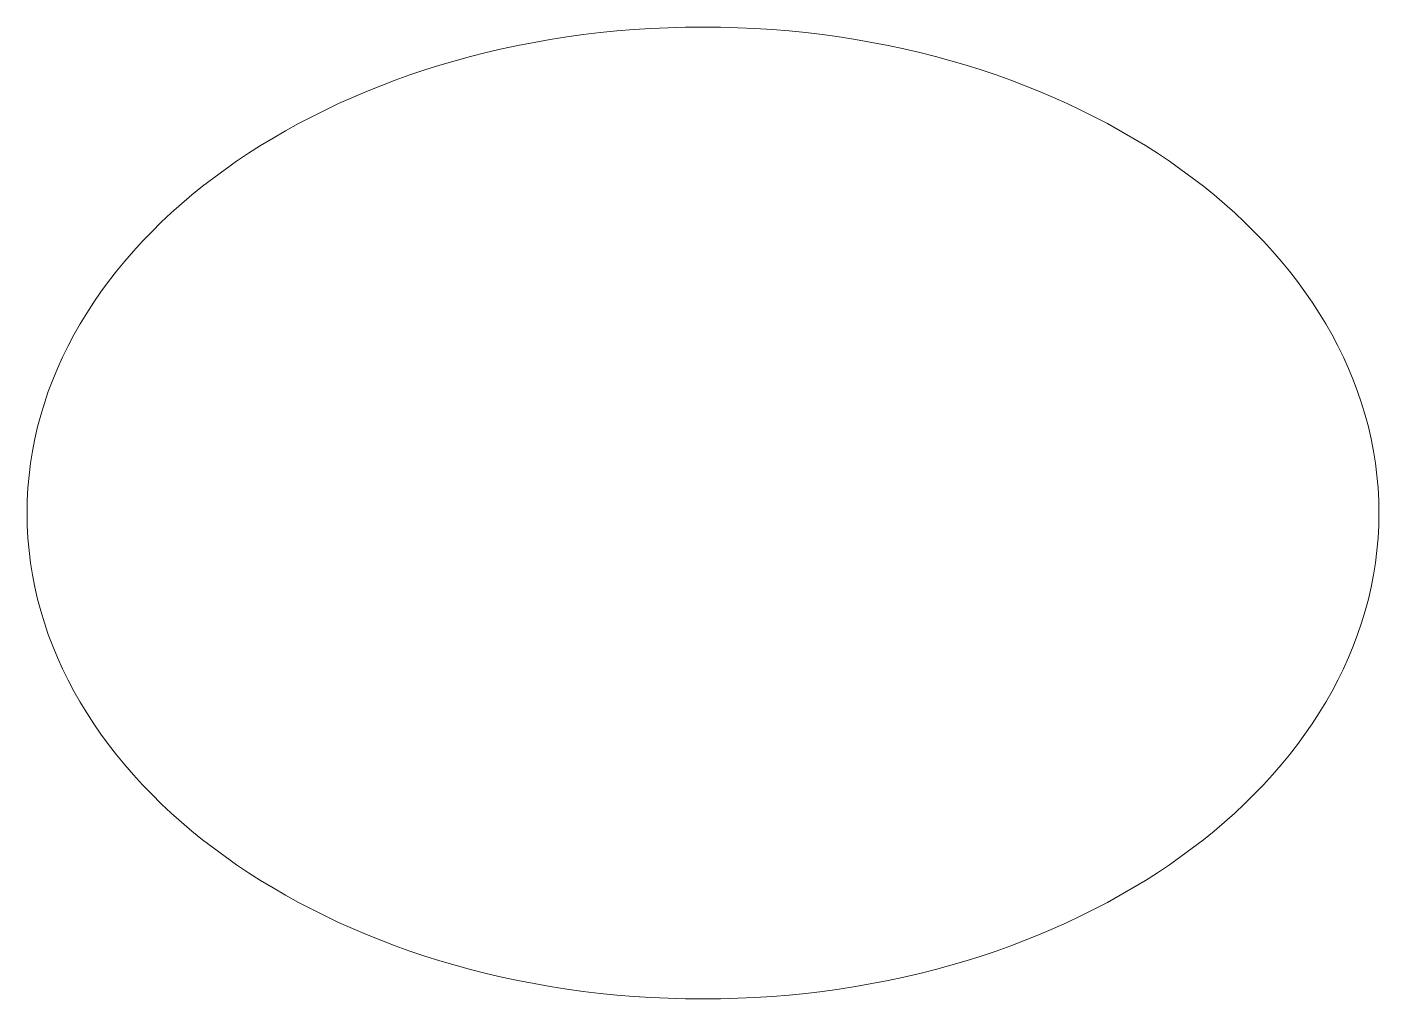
# Model space of a CAD drawing. Header units: inches. Extents: x -12.44 to -9.61, y -32.72 to -30.68.
import ezdxf

# ---------------------------------------------------------------- set-up
doc = ezdxf.new("R2010")
doc.units = ezdxf.units.IN
doc.header["$MEASUREMENT"] = 0

msp = doc.modelspace()

# ---------------------------------------------------------------- linework, layer by layer
at = {"lineweight": 18}
msp.add_ellipse((-11.0254, -31.7037), major_axis=(1.4175, 0), ratio=0.718904, dxfattribs=at)

doc.saveas('drawing.dxf')
